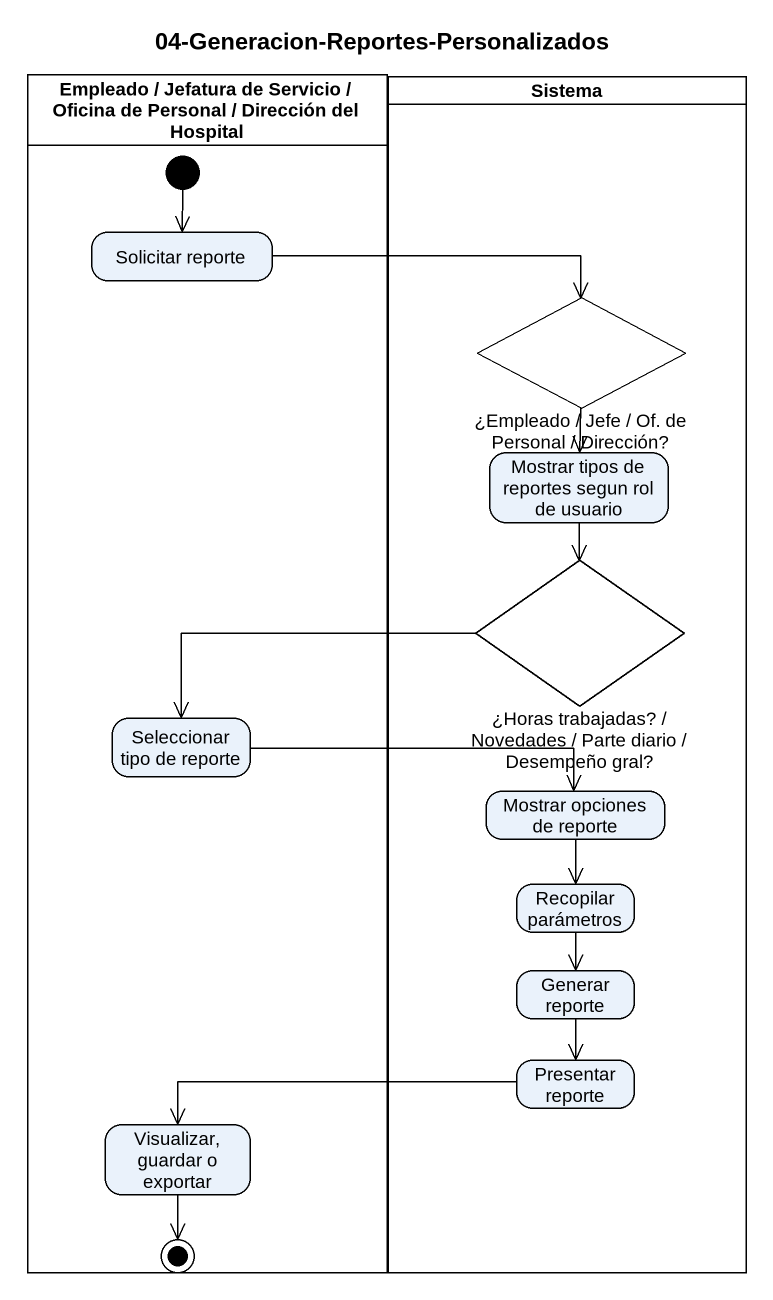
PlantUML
@startuml
title 04-Generacion-Reportes-Personalizados
hide empty description
state "Empleado / Jefatura de Servicio / Oficina de Personal / Dirección del Hospital" as Empleado_Jefatura_de <<partition>> {
  state "Solicitar reporte" as Solicitar_reporte
  state "Seleccionar tipo de reporte" as Seleccionar_tipo_de_reporte
  state "Visualizar, guardar o exportar" as Visualizar_guardar_o
  [*] --> Solicitar_reporte
  Visualizar_guardar_o --> [*]
}
state Sistema <<partition>> {
  state "¿Empleado / Jefe / Of. de Personal / Dirección?" as Empleado_Jefe_Of_de <<choice>>
  state "Mostrar tipos de reportes segun rol de usuario" as Mostrar_tipos_de_reportes
  state "¿Horas trabajadas? / Novedades / Parte diario / Desempeño gral?" as Horas_trabajadas_Novedades <<choice>>
  state "Mostrar opciones de reporte" as Mostrar_opciones_de_reporte
  state "Recopilar parámetros" as Recopilar_parámetros
  state "Generar reporte" as Generar_reporte
  state "Presentar reporte" as Presentar_reporte
}
Solicitar_reporte -right-> Empleado_Jefe_Of_de
Empleado_Jefe_Of_de --> Mostrar_tipos_de_reportes
Mostrar_tipos_de_reportes --> Horas_trabajadas_Novedades
Horas_trabajadas_Novedades -left-> Seleccionar_tipo_de_reporte
Seleccionar_tipo_de_reporte -right-> Mostrar_opciones_de_reporte
Mostrar_opciones_de_reporte --> Recopilar_parámetros
Recopilar_parámetros --> Generar_reporte
Generar_reporte --> Presentar_reporte
Presentar_reporte -left-> Visualizar_guardar_o
@enduml
